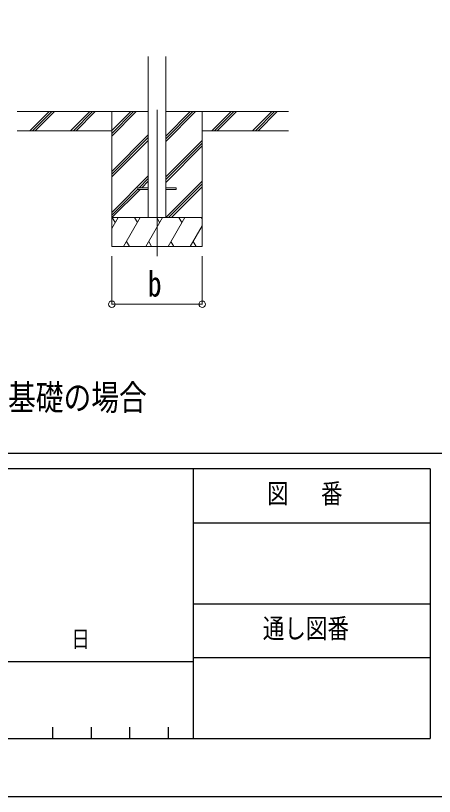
# Model space of a CAD drawing. Units: millimetres, scale not verified. Extents: x -16820 to 16820, y -11880 to 11880.
# Drawn here: x 11948 to 14122, y -11880 to -7827 of the extents above; entities that cross this region are included whole.
import ezdxf
from ezdxf.enums import TextEntityAlignment as Align

# ---------------------------------------------------------------- set-up
doc = ezdxf.new("R2010")
doc.units = ezdxf.units.MM
doc.header["$LTSCALE"] = 40
doc.layers.add('0-2_USER1', color=92, linetype='Continuous')
doc.layers.add('0-7_YKK_ZWAK', color=134, linetype='Continuous')
for name, color, linetype, lineweight in [('0-3_YKK_12', 40, 'Continuous', 18), ('0-4_YKK_13', 120, 'Continuous', 18), ('0-5_YKK_A1', 120, 'Continuous', 18), ('0-6_YKK_D', 200, 'Continuous', 18)]:
    doc.layers.add(name, color=color, linetype=linetype, lineweight=lineweight)
doc.styles.add('ＭＳ ゴシック', font='')
doc.styles.get('ＭＳ ゴシック').set_extended_font_data('MS Gothic')

msp = doc.modelspace()

# ---------------------------------------------------------------- linework, layer by layer
at = {"layer": '0-3_YKK_12'}
msp.add_line((12682.27, -8316.4), (12682.27, -9075.61), dxfattribs=at)
at = {"layer": '0-4_YKK_13'}
for p, q in [((12582.27, -8721.11), (12582.27, -8730.11)), ((12582.27, -8721.11), (12637.07, -8721.11)), ((12582.27, -8730.11), (12637.07, -8730.11)), ((12727.47, -8721.11), (12782.27, -8721.11)), ((12727.47, -8730.11), (12782.27, -8730.11)), ((12782.27, -8721.11), (12782.27, -8730.11))]:
    msp.add_line(p, q, dxfattribs=at)
at = {"layer": '0-5_YKK_A1'}
for p, q in [((12637.07, -8040.26), (12637.07, -8875.61)), ((12727.47, -8040.26), (12727.47, -8875.61)), ((12637.07, -8325.61), (11956.32, -8325.61)), ((12023.01, -8424.21), (12121.6, -8325.61)), ((12035.75, -8425.61), (12135.75, -8325.61)), ((12049.89, -8425.61), (12149.89, -8325.61)), ((12235.14, -8424.21), (12333.74, -8325.61)), ((12247.88, -8425.61), (12347.88, -8325.61)), ((12262.02, -8425.61), (12362.02, -8325.61)), ((12447.27, -8325.61), (12447.27, -9025.61)), ((12447.27, -8452.49), (12574.15, -8325.61)), ((12447.27, -8438.35), (12560.01, -8325.61)), ((12447.27, -8424.21), (12545.87, -8325.61)), ((12727.47, -8480.66), (12882.52, -8325.61)), ((12727.47, -8466.52), (12868.38, -8325.61)), ((12727.47, -8452.37), (12854.24, -8325.61)), ((12727.47, -8325.61), (13365.48, -8325.61)), ((12917.27, -8325.61), (12917.27, -9025.61)), ((12966.37, -8425.61), (13066.37, -8325.61)), ((12980.51, -8425.61), (13080.51, -8325.61)), ((12994.65, -8425.61), (13094.65, -8325.61)), ((13178.5, -8425.61), (13278.5, -8325.61)), ((13192.64, -8425.61), (13292.64, -8325.61)), ((13206.78, -8425.61), (13306.79, -8325.61)), ((12447.27, -8425.61), (11956.32, -8425.61)), ((12917.27, -8425.61), (13365.48, -8425.61)), ((12447.27, -8636.34), (12637.07, -8446.54)), ((12447.27, -8650.48), (12637.07, -8460.68)), ((12447.27, -8664.62), (12637.07, -8474.82)), ((12727.47, -8664.5), (12917.27, -8474.71)), ((12727.47, -8678.65), (12917.27, -8488.85)), ((12727.47, -8692.79), (12917.27, -8502.99)), ((12447.27, -8848.47), (12637.07, -8658.67)), ((12588.77, -8721.11), (12637.07, -8672.81)), ((12602.92, -8721.11), (12637.07, -8686.96)), ((12728.5, -8875.61), (12917.27, -8686.84)), ((12742.64, -8875.61), (12917.27, -8700.98)), ((12447.27, -8862.61), (12582.27, -8727.61)), ((12448.41, -8875.61), (12593.92, -8730.11)), ((12756.78, -8875.61), (12917.27, -8715.12)), ((12917.27, -8875.61), (12447.27, -8875.61)), ((12447.27, -8931.78), (12479.7, -8875.61)), ((12464.7, -8901.59), (12449.7, -8875.61)), ((12508.57, -9025.61), (12595.17, -8875.61)), ((12580.17, -8901.59), (12565.17, -8875.61)), ((12624.04, -9025.61), (12710.64, -8875.61)), ((12695.64, -8901.59), (12680.64, -8875.61)), ((12739.51, -9025.61), (12826.11, -8875.61)), ((12811.11, -8901.59), (12796.11, -8875.61)), ((12917.27, -8885.47), (12911.58, -8875.61)), ((12854.98, -9025.61), (12917.27, -8917.72)), ((12447.27, -9025.61), (12917.27, -9025.61)), ((12523.57, -8999.63), (12538.57, -9025.61)), ((12639.04, -8999.63), (12654.04, -9025.61)), ((12754.51, -8999.63), (12769.51, -9025.61)), ((12869.98, -8999.63), (12884.98, -9025.61))]:
    msp.add_line(p, q, dxfattribs=at)
at = {"layer": '0-6_YKK_D'}
for p, q in [((12447.27, -9075.61), (12447.27, -9326.61)), ((12917.27, -9075.61), (12917.27, -9326.61)), ((12447.27, -9325.61), (12917.27, -9325.61))]:
    msp.add_line(p, q, dxfattribs=at)
for centre in [(12447.27, -9325.61), (12917.27, -9325.61)]:
    msp.add_circle(centre, 17, dxfattribs=at)
at = {"layer": '0-7_YKK_ZWAK'}
for p, q in [((15580.08, -10100), (-15619.92, -10100)), ((12870.08, -10180), (8740.08, -10180)), ((12870.08, -10180), (12870.08, -11580)), ((14100.08, -10180), (12870.08, -10180)), ((14100.08, -10180), (14100.08, -11580)), ((12870.08, -10460), (14100.08, -10460)), ((12870.08, -10880), (14100.08, -10880)), ((8740.08, -11180), (12870.08, -11180)), ((14100.08, -11160), (12870.08, -11160)), ((12140.08, -11520), (12140.08, -11580)), ((12340.08, -11520), (12340.08, -11580)), ((12540.08, -11520), (12540.08, -11580)), ((12740.08, -11520), (12740.08, -11580)), ((8740.08, -11580), (12870.08, -11580)), ((12870.08, -11580), (14100.08, -11580))]:
    msp.add_line(p, q, dxfattribs=at)
msp.add_lwpolyline([(-16820, -11880), (16820, -11880), (16820, 11880), (-16820, 11880)], close=True, dxfattribs=at)

# ---------------------------------------------------------------- texts
at = {"layer": '0-2_USER1', "style": 'ＭＳ ゴシック', "width": 0.8}
msp.add_text('土間コンクリート考慮基礎の場合', height=132, dxfattribs=at).set_placement((10468.31, -9915), align=Align.BOTTOM_LEFT)
at = {"layer": '0-6_YKK_D', "style": 'ＭＳ ゴシック', "width": 0.8}
msp.add_text('b', height=132, dxfattribs=at).set_placement((12634.27, -9324.81), align=Align.BOTTOM_LEFT)
at = {"layer": '0-7_YKK_ZWAK', "style": 'ＭＳ ゴシック', "width": 0.8}
for s, height, p in [('図\u3000 番', 102.6, (13253.61, -10390)), ('通し図番', 102.6, (13231.21, -11090)), ('年        月        日', 87.98, (11279.63, -11132.86))]:
    msp.add_text(s, height=height, dxfattribs=at).set_placement(p, align=Align.BOTTOM_LEFT)

doc.saveas('drawing.dxf')
